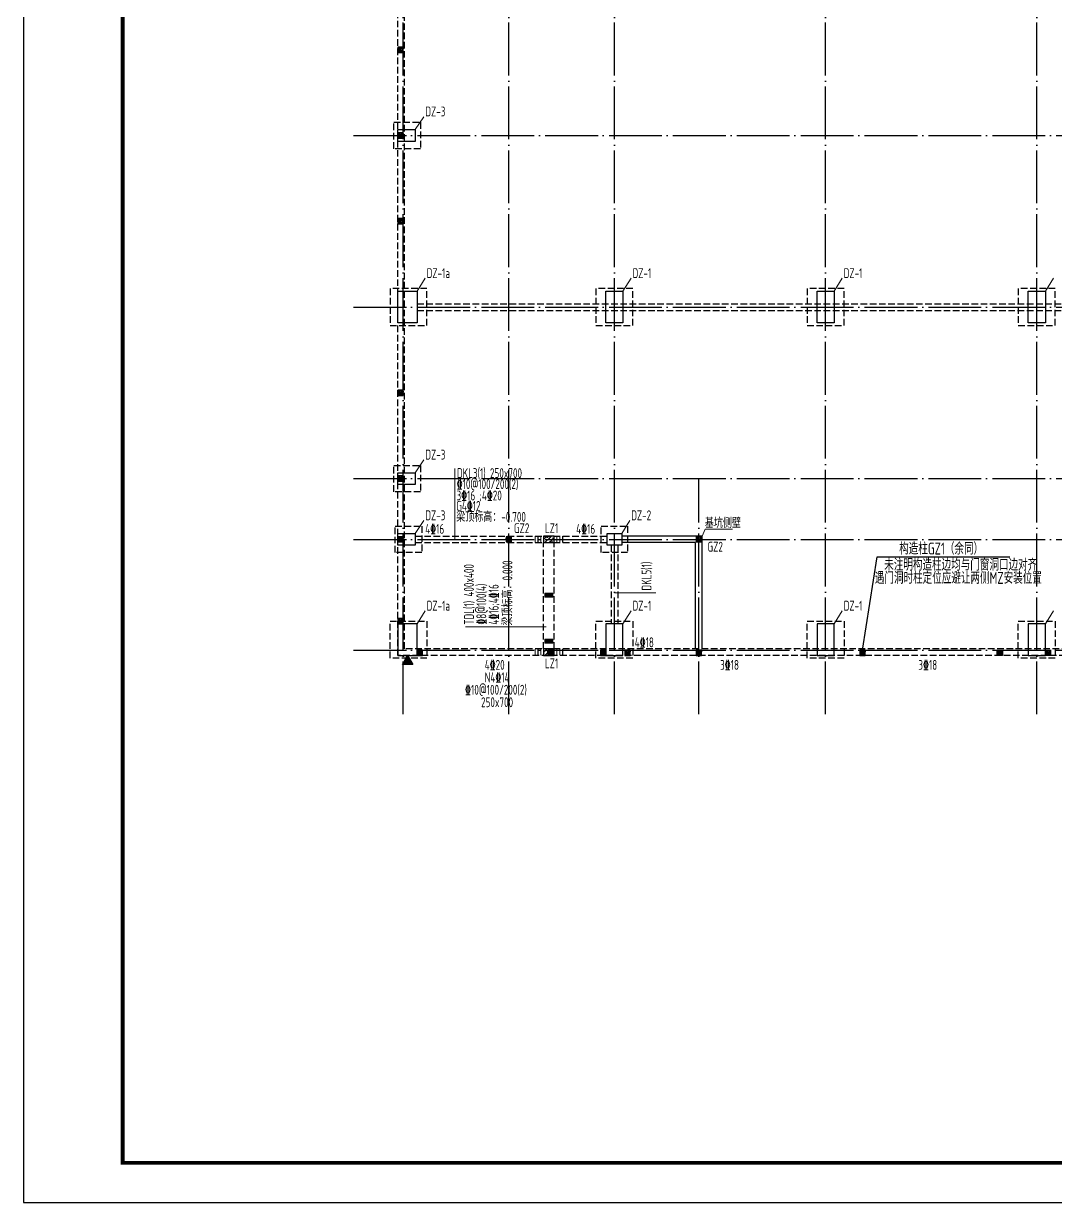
# Model space of a CAD drawing. Extents: x 19118 to 566552, y -1188739 to 92943.
# Drawn here: x 408902 to 447992, y -192636 to -147972 of the extents above; entities that cross this region are included whole.
import ezdxf

# ---------------------------------------------------------------- set-up
doc = ezdxf.new("R2010")
doc.units = 0
doc.header["$LTSCALE"] = 1000
doc.header["$MEASUREMENT"] = 0
for name, pattern in [('DASH', [0.35, 0.25, -0.1]), ('DASHDOT', [25.4, 12.7, -6.35, 0, -6.35]), ('DOTE', [2.42, 2, -0.2, 0.02, -0.2]), ('线型6', [8.75, 5, -1.25, 1.25, -1.25])]:
    doc.linetypes.add(name, pattern=pattern)
doc.layers.get('0').update_dxf_attribs({"linetype": 'CONTINUOUS'})
for name, color, linetype in [('1', 140, 'CONTINUOUS'), ('3T_WOOD', 21, 'CONTINUOUS'), ('A_DE_DETAIL_3', 144, 'CONTINUOUS'), ('DHX', 1, 'DASHDOT'), ('DOTE', 9, 'DOTE'), ('GZ', 3, 'CONTINUOUS'), ('PUB_TITLE', 4, 'CONTINUOUS'), ('WALL', 6, 'CONTINUOUS'), ('柱', 2, 'CONTINUOUS'), ('梁', 4, 'DASH')]:
    doc.layers.add(name, color=color, linetype=linetype)
for name, color, linetype, lineweight in [('111', 9, '线型6', 18), ('柱集中标注', 2, 'CONTINUOUS', 9), ('梁集中标注', 2, 'CONTINUOUS', 15)]:
    doc.layers.add(name, color=color, linetype=linetype, lineweight=lineweight)
doc.styles.add('TSSD_Rein', font='atssdeng.shx', dxfattribs={"width": 0.7, "bigfont": 'atssdchn.shx'})

msp = doc.modelspace()

# ---------------------------------------------------------------- hatches: boundary and pattern name
at = {"layer": '1', "lineweight": 5}
h = msp.add_hatch(dxfattribs=at)
h.set_pattern_fill('ANSI31', color=256, scale=10, style=0)
h.set_pattern_definition([(315, (355121.332, -80257.53), (-11.2253202, -11.2253202), [])])
h.paths.add_polyline_path([(428650.07, -169706.62), (428950.07, -169706.62), (428950.07, -169556.62), (428650.07, -169556.62)])
h = msp.add_hatch(dxfattribs=at)
h.set_pattern_fill('ANSI31', color=256, scale=10, style=0)
h.set_pattern_definition([(315, (355121.332, -82000.53), (-11.2253202, -11.2253202), [])])
h.paths.add_polyline_path([(428650.07, -171449.62), (428950.07, -171449.62), (428950.07, -171299.62), (428650.07, -171299.62)])
at = {"layer": '111'}
h = msp.add_hatch(dxfattribs=at)
h.set_pattern_fill('钢筋混凝土', color=256, scale=50, style=0)
h.set_pattern_definition([(45, (-7514.16, -97163.43), (-88.388348, 88.388348), []), (50, (-7514.16, -97163.43), (358.6301, -31.37607), [37.5, -412.5]), (355, (-7514.16, -97163.43), (-69.37567, 376.09607), [30, -330]), (100.4514, (-7484.28, -97166.04), (289.2547, 344.71977), [31.8701, -350.57106]), (46.1842, (-7514.16, -97063.43), (533.62052, -82.7595), [56.25, -618.75]), (96.6356, (-7469.7, -97070.33), (467.33135, 487.05894), [47.80514, -525.8565]), (351.1842, (-7514.16, -97063.43), (467.331, 487.0593), [45, -495]), (21, (-7464.16, -97088.43), (298.45353, -201.30945), [37.5, -412.5]), (326, (-7464.16, -97088.43), (121.65767, 362.57502), [30, -330]), (71.4514, (-7439.3, -97105.2), (420.11131, 161.26525), [31.8701, -350.57106]), (37.5, (-7514.16, -97163.43), (6.079928, 166.446927), [0, -326, 0, -335, 0, -331.25]), (7.5, (-7514.16, -97163.43), (131.53477, 197.205856), [0, -191, 0, -318.5, 0, -126.25]), (327.5, (-7625.66, -97163.43), (266.91122, -11.277436), [0, -125, 0, -390, 0, -517.5]), (317.5, (-7675.66, -97163.43), (291.59308, 50.05249), [0, -162.5, 0, -259, 0, -367.5])])
h.paths.add_polyline_path([(429000.07, -167388.12), (428600.07, -167388.12), (428600.07, -167638.12), (429000.07, -167638.12)])
h = msp.add_hatch(dxfattribs=at)
h.set_pattern_fill('钢筋混凝土', color=256, scale=50, style=0)
h.set_pattern_definition([(45, (-7514.16, -101438.43), (-88.388348, 88.388348), []), (50, (-7514.16, -101438.43), (358.6301, -31.37607), [37.5, -412.5]), (355, (-7514.16, -101438.43), (-69.37567, 376.09607), [30, -330]), (100.4514, (-7484.28, -101441.04), (289.2547, 344.71977), [31.8701, -350.57106]), (46.1842, (-7514.16, -101338.43), (533.62052, -82.7595), [56.25, -618.75]), (96.6356, (-7469.7, -101345.33), (467.33135, 487.05894), [47.80514, -525.8565]), (351.1842, (-7514.16, -101338.43), (467.331, 487.0593), [45, -495]), (21, (-7464.16, -101363.43), (298.45353, -201.30945), [37.5, -412.5]), (326, (-7464.16, -101363.43), (121.65767, 362.57502), [30, -330]), (71.4514, (-7439.3, -101380.2), (420.11131, 161.26525), [31.8701, -350.57106]), (37.5, (-7514.16, -101438.43), (6.079928, 166.446927), [0, -326, 0, -335, 0, -331.25]), (7.5, (-7514.16, -101438.43), (131.53477, 197.205856), [0, -191, 0, -318.5, 0, -126.25]), (327.5, (-7625.66, -101438.43), (266.91122, -11.277436), [0, -125, 0, -390, 0, -517.5]), (317.5, (-7675.66, -101438.43), (291.59308, 50.05249), [0, -162.5, 0, -259, 0, -367.5])])
h.paths.add_polyline_path([(429000.07, -171663.12), (428600.07, -171663.12), (428600.07, -171913.12), (429000.07, -171913.12)])
at = {"layer": 'DHX'}
msp.add_hatch(color=256, dxfattribs=at).paths.add_polyline_path([(423645.54, -172252.45), (423255.79, -172252.45), (423447.57, -171913.12)])
at = {"layer": 'GZ'}
h = msp.add_hatch(dxfattribs=at)
h.set_pattern_fill('钢筋混凝土', color=256, scale=20, style=0)
h.set_pattern_definition([(315, (369620.425, -73257.96), (-35.35534, -35.35534), []), (310, (369620.42, -73257.96), (143.45204, 12.55043), [15, -165]), (5, (369620.42, -73257.96), (-27.75027, -150.43843), [12, -132]), (259.5486, (369632.38, -73256.91), (115.70188, -137.8879), [12.74804, -140.22842]), (313.8158, (369620.42, -73297.96), (213.4482, 33.1038), [22.5, -247.5]), (263.3644, (369638.21, -73295.2), (186.93254, -194.82357), [19.12206, -210.3426]), (8.8158, (369620.42, -73297.96), (186.9324, -194.8237), [18, -198]), (339, (369640.42, -73287.96), (119.38141, 80.52378), [15, -165]), (34, (369640.42, -73287.96), (48.66307, -145.03), [12, -132]), (288.5486, (369650.37, -73281.25), (168.04453, -64.5061), [12.74804, -140.22842]), (322.5, (369620.425, -73257.96), (2.43197, -66.57877), [0, -130.4, 0, -134, 0, -132.5]), (352.5, (369620.425, -73257.96), (52.61391, -78.88234), [0, -76.4, 0, -127.4, 0, -50.5]), (32.5, (369575.825, -73257.96), (106.764487, 4.510974), [0, -50, 0, -156, 0, -207]), (42.5, (369555.825, -73257.96), (116.63723, -20.021), [0, -65, 0, -103.6, 0, -147])])
h.paths.add_polyline_path([(423085.07, -149063.12), (423285.07, -149063.12), (423285.07, -148863.12), (423085.07, -148863.12)])
h = msp.add_hatch(dxfattribs=at)
h.set_pattern_fill('钢筋混凝土', color=256, scale=20, style=0)
h.set_pattern_definition([(315, (369620.425, -76507.96), (-35.35534, -35.35534), []), (310, (369620.42, -76507.96), (143.45204, 12.55043), [15, -165]), (5, (369620.42, -76507.96), (-27.75027, -150.43843), [12, -132]), (259.5486, (369632.38, -76506.91), (115.70188, -137.8879), [12.74804, -140.22842]), (313.8158, (369620.42, -76547.96), (213.4482, 33.1038), [22.5, -247.5]), (263.3644, (369638.21, -76545.2), (186.93254, -194.82357), [19.12206, -210.3426]), (8.8158, (369620.42, -76547.96), (186.9324, -194.8237), [18, -198]), (339, (369640.42, -76537.96), (119.38141, 80.52378), [15, -165]), (34, (369640.42, -76537.96), (48.66307, -145.03), [12, -132]), (288.5486, (369650.37, -76531.25), (168.04453, -64.5061), [12.74804, -140.22842]), (322.5, (369620.425, -76507.96), (2.43197, -66.57877), [0, -130.4, 0, -134, 0, -132.5]), (352.5, (369620.425, -76507.96), (52.61391, -78.88234), [0, -76.4, 0, -127.4, 0, -50.5]), (32.5, (369575.825, -76507.96), (106.764487, 4.510974), [0, -50, 0, -156, 0, -207]), (42.5, (369555.825, -76507.96), (116.63723, -20.021), [0, -65, 0, -103.6, 0, -147])])
h.paths.add_polyline_path([(423085.07, -152313.12), (423285.07, -152313.12), (423285.07, -152113.12), (423085.07, -152113.12)])
h = msp.add_hatch(dxfattribs=at)
h.set_pattern_fill('钢筋混凝土', color=256, scale=20, style=0)
h.set_pattern_definition([(315, (369620.425, -79757.96), (-35.35534, -35.35534), []), (310, (369620.42, -79757.96), (143.45204, 12.55043), [15, -165]), (5, (369620.42, -79757.96), (-27.75027, -150.43843), [12, -132]), (259.5486, (369632.38, -79756.91), (115.70188, -137.8879), [12.74804, -140.22842]), (313.8158, (369620.42, -79797.96), (213.4482, 33.1038), [22.5, -247.5]), (263.3644, (369638.21, -79795.2), (186.93254, -194.82357), [19.12206, -210.3426]), (8.8158, (369620.42, -79797.96), (186.9324, -194.8237), [18, -198]), (339, (369640.42, -79787.96), (119.38141, 80.52378), [15, -165]), (34, (369640.42, -79787.96), (48.66307, -145.03), [12, -132]), (288.5486, (369650.37, -79781.25), (168.04453, -64.5061), [12.74804, -140.22842]), (322.5, (369620.425, -79757.96), (2.43197, -66.57877), [0, -130.4, 0, -134, 0, -132.5]), (352.5, (369620.425, -79757.96), (52.61391, -78.88234), [0, -76.4, 0, -127.4, 0, -50.5]), (32.5, (369575.825, -79757.96), (106.764487, 4.510974), [0, -50, 0, -156, 0, -207]), (42.5, (369555.825, -79757.96), (116.63723, -20.021), [0, -65, 0, -103.6, 0, -147])])
h.paths.add_polyline_path([(423085.07, -155563.12), (423285.07, -155563.12), (423285.07, -155363.12), (423085.07, -155363.12)])
h = msp.add_hatch(dxfattribs=at)
h.set_pattern_fill('钢筋混凝土', color=256, scale=20, style=0)
h.set_pattern_definition([(315, (369620.425, -86257.96), (-35.35534, -35.35534), []), (310, (369620.42, -86257.96), (143.45204, 12.55043), [15, -165]), (5, (369620.42, -86257.96), (-27.75027, -150.43843), [12, -132]), (259.5486, (369632.38, -86256.91), (115.70188, -137.8879), [12.74804, -140.22842]), (313.8158, (369620.42, -86297.96), (213.4482, 33.1038), [22.5, -247.5]), (263.3644, (369638.21, -86295.2), (186.93254, -194.82357), [19.12206, -210.3426]), (8.8158, (369620.42, -86297.96), (186.9324, -194.8237), [18, -198]), (339, (369640.42, -86287.96), (119.38141, 80.52378), [15, -165]), (34, (369640.42, -86287.96), (48.66307, -145.03), [12, -132]), (288.5486, (369650.37, -86281.25), (168.04453, -64.5061), [12.74804, -140.22842]), (322.5, (369620.425, -86257.96), (2.43197, -66.57877), [0, -130.4, 0, -134, 0, -132.5]), (352.5, (369620.425, -86257.96), (52.61391, -78.88234), [0, -76.4, 0, -127.4, 0, -50.5]), (32.5, (369575.825, -86257.96), (106.764487, 4.510974), [0, -50, 0, -156, 0, -207]), (42.5, (369555.825, -86257.96), (116.63723, -20.021), [0, -65, 0, -103.6, 0, -147])])
h.paths.add_polyline_path([(423085.07, -162063.12), (423285.07, -162063.12), (423285.07, -161863.12), (423085.07, -161863.12)])
h = msp.add_hatch(dxfattribs=at)
h.set_pattern_fill('钢筋混凝土', color=256, scale=20, style=0)
h.set_pattern_definition([(315, (369620.425, -89507.96), (-35.35534, -35.35534), []), (310, (369620.42, -89507.96), (143.45204, 12.55043), [15, -165]), (5, (369620.42, -89507.96), (-27.75027, -150.43843), [12, -132]), (259.5486, (369632.38, -89506.91), (115.70188, -137.8879), [12.74804, -140.22842]), (313.8158, (369620.42, -89547.96), (213.4482, 33.1038), [22.5, -247.5]), (263.3644, (369638.21, -89545.2), (186.93254, -194.82357), [19.12206, -210.3426]), (8.8158, (369620.42, -89547.96), (186.9324, -194.8237), [18, -198]), (339, (369640.42, -89537.96), (119.38141, 80.52378), [15, -165]), (34, (369640.42, -89537.96), (48.66307, -145.03), [12, -132]), (288.5486, (369650.37, -89531.25), (168.04453, -64.5061), [12.74804, -140.22842]), (322.5, (369620.425, -89507.96), (2.43197, -66.57877), [0, -130.4, 0, -134, 0, -132.5]), (352.5, (369620.425, -89507.96), (52.61391, -78.88234), [0, -76.4, 0, -127.4, 0, -50.5]), (32.5, (369575.825, -89507.96), (106.764487, 4.510974), [0, -50, 0, -156, 0, -207]), (42.5, (369555.825, -89507.96), (116.63723, -20.021), [0, -65, 0, -103.6, 0, -147])])
h.paths.add_polyline_path([(423085.07, -165313.12), (423285.07, -165313.12), (423285.07, -165113.12), (423085.07, -165113.12)])
h = msp.add_hatch(dxfattribs=at)
h.set_pattern_fill('钢筋混凝土', color=256, scale=20, style=0)
h.set_pattern_definition([(315, (369620.425, -91807.96), (-35.35534, -35.35534), []), (310, (369620.42, -91807.96), (143.45204, 12.55043), [15, -165]), (5, (369620.42, -91807.96), (-27.75027, -150.43843), [12, -132]), (259.5486, (369632.38, -91806.91), (115.70188, -137.8879), [12.74804, -140.22842]), (313.8158, (369620.42, -91847.96), (213.4482, 33.1038), [22.5, -247.5]), (263.3644, (369638.21, -91845.2), (186.93254, -194.82357), [19.12206, -210.3426]), (8.8158, (369620.42, -91847.96), (186.9324, -194.8237), [18, -198]), (339, (369640.42, -91837.96), (119.38141, 80.52378), [15, -165]), (34, (369640.42, -91837.96), (48.66307, -145.03), [12, -132]), (288.5486, (369650.37, -91831.25), (168.04453, -64.5061), [12.74804, -140.22842]), (322.5, (369620.425, -91807.96), (2.43197, -66.57877), [0, -130.4, 0, -134, 0, -132.5]), (352.5, (369620.425, -91807.96), (52.61391, -78.88234), [0, -76.4, 0, -127.4, 0, -50.5]), (32.5, (369575.825, -91807.96), (106.764487, 4.510974), [0, -50, 0, -156, 0, -207]), (42.5, (369555.825, -91807.96), (116.63723, -20.021), [0, -65, 0, -103.6, 0, -147])])
h.paths.add_polyline_path([(423085.07, -167613.12), (423285.07, -167613.12), (423285.07, -167413.12), (423085.07, -167413.12)])
h = msp.add_hatch(dxfattribs=at)
h.set_pattern_fill('钢筋混凝土', color=256, scale=20, style=0)
h.set_pattern_definition([(315, (373720.425, -91807.96), (-35.35534, -35.35534), []), (310, (373720.42, -91807.96), (143.45204, 12.55043), [15, -165]), (5, (373720.42, -91807.96), (-27.75027, -150.43843), [12, -132]), (259.5486, (373732.38, -91806.91), (115.70188, -137.8879), [12.74804, -140.22842]), (313.8158, (373720.42, -91847.96), (213.4482, 33.1038), [22.5, -247.5]), (263.3644, (373738.21, -91845.2), (186.93254, -194.82357), [19.12206, -210.3426]), (8.8158, (373720.42, -91847.96), (186.9324, -194.8237), [18, -198]), (339, (373740.42, -91837.96), (119.38141, 80.52378), [15, -165]), (34, (373740.42, -91837.96), (48.66307, -145.03), [12, -132]), (288.5486, (373750.37, -91831.25), (168.04453, -64.5061), [12.74804, -140.22842]), (322.5, (373720.425, -91807.96), (2.43197, -66.57877), [0, -130.4, 0, -134, 0, -132.5]), (352.5, (373720.425, -91807.96), (52.61391, -78.88234), [0, -76.4, 0, -127.4, 0, -50.5]), (32.5, (373675.825, -91807.96), (106.764487, 4.510974), [0, -50, 0, -156, 0, -207]), (42.5, (373655.825, -91807.96), (116.63723, -20.021), [0, -65, 0, -103.6, 0, -147])])
h.paths.add_polyline_path([(427185.07, -167613.12), (427385.07, -167613.12), (427385.07, -167413.12), (427185.07, -167413.12)])
h = msp.add_hatch(dxfattribs=at)
h.set_pattern_fill('钢筋混凝土', color=256, scale=20, style=0)
h.set_pattern_definition([(315, (380920.425, -91807.96), (-35.35534, -35.35534), []), (310, (380920.42, -91807.96), (143.45204, 12.55043), [15, -165]), (5, (380920.42, -91807.96), (-27.75027, -150.43843), [12, -132]), (259.5486, (380932.38, -91806.91), (115.70188, -137.8879), [12.74804, -140.22842]), (313.8158, (380920.42, -91847.96), (213.4482, 33.1038), [22.5, -247.5]), (263.3644, (380938.21, -91845.2), (186.93254, -194.82357), [19.12206, -210.3426]), (8.8158, (380920.42, -91847.96), (186.9324, -194.8237), [18, -198]), (339, (380940.42, -91837.96), (119.38141, 80.52378), [15, -165]), (34, (380940.42, -91837.96), (48.66307, -145.03), [12, -132]), (288.5486, (380950.37, -91831.25), (168.04453, -64.5061), [12.74804, -140.22842]), (322.5, (380920.425, -91807.96), (2.43197, -66.57877), [0, -130.4, 0, -134, 0, -132.5]), (352.5, (380920.425, -91807.96), (52.61391, -78.88234), [0, -76.4, 0, -127.4, 0, -50.5]), (32.5, (380875.825, -91807.96), (106.764487, 4.510974), [0, -50, 0, -156, 0, -207]), (42.5, (380855.825, -91807.96), (116.63723, -20.021), [0, -65, 0, -103.6, 0, -147])])
h.paths.add_polyline_path([(434385.07, -167613.12), (434585.07, -167613.12), (434585.07, -167413.12), (434385.07, -167413.12)])
h = msp.add_hatch(dxfattribs=at)
h.set_pattern_fill('钢筋混凝土', color=256, scale=20, style=0)
h.set_pattern_definition([(315, (369620.425, -94907.96), (-35.35534, -35.35534), []), (310, (369620.42, -94907.96), (143.45204, 12.55043), [15, -165]), (5, (369620.42, -94907.96), (-27.75027, -150.43843), [12, -132]), (259.5486, (369632.38, -94906.91), (115.70188, -137.8879), [12.74804, -140.22842]), (313.8158, (369620.42, -94947.96), (213.4482, 33.1038), [22.5, -247.5]), (263.3644, (369638.21, -94945.2), (186.93254, -194.82357), [19.12206, -210.3426]), (8.8158, (369620.42, -94947.96), (186.9324, -194.8237), [18, -198]), (339, (369640.42, -94937.96), (119.38141, 80.52378), [15, -165]), (34, (369640.42, -94937.96), (48.66307, -145.03), [12, -132]), (288.5486, (369650.37, -94931.25), (168.04453, -64.5061), [12.74804, -140.22842]), (322.5, (369620.425, -94907.96), (2.43197, -66.57877), [0, -130.4, 0, -134, 0, -132.5]), (352.5, (369620.425, -94907.96), (52.61391, -78.88234), [0, -76.4, 0, -127.4, 0, -50.5]), (32.5, (369575.825, -94907.96), (106.764487, 4.510974), [0, -50, 0, -156, 0, -207]), (42.5, (369555.825, -94907.96), (116.63723, -20.021), [0, -65, 0, -103.6, 0, -147])])
h.paths.add_polyline_path([(423085.07, -170713.12), (423285.07, -170713.12), (423285.07, -170513.12), (423085.07, -170513.12)])
h = msp.add_hatch(dxfattribs=at)
h.set_pattern_fill('钢筋混凝土', color=256, scale=20, style=0)
h.set_pattern_definition([(315, (370345.425, -96107.96), (-35.35534, -35.35534), []), (310, (370345.42, -96107.96), (143.45204, 12.55043), [15, -165]), (5, (370345.42, -96107.96), (-27.75027, -150.43843), [12, -132]), (259.5486, (370357.38, -96106.91), (115.70188, -137.8879), [12.74804, -140.22842]), (313.8158, (370345.42, -96147.96), (213.4482, 33.1038), [22.5, -247.5]), (263.3644, (370363.21, -96145.2), (186.93254, -194.82357), [19.12206, -210.3426]), (8.8158, (370345.42, -96147.96), (186.9324, -194.8237), [18, -198]), (339, (370365.42, -96137.96), (119.38141, 80.52378), [15, -165]), (34, (370365.42, -96137.96), (48.66307, -145.03), [12, -132]), (288.5486, (370375.37, -96131.25), (168.04453, -64.5061), [12.74804, -140.22842]), (322.5, (370345.425, -96107.96), (2.43197, -66.57877), [0, -130.4, 0, -134, 0, -132.5]), (352.5, (370345.425, -96107.96), (52.61391, -78.88234), [0, -76.4, 0, -127.4, 0, -50.5]), (32.5, (370300.825, -96107.96), (106.764487, 4.510974), [0, -50, 0, -156, 0, -207]), (42.5, (370280.825, -96107.96), (116.63723, -20.021), [0, -65, 0, -103.6, 0, -147])])
h.paths.add_polyline_path([(423810.07, -171913.12), (424010.07, -171913.12), (424010.07, -171713.12), (423810.07, -171713.12)])
h = msp.add_hatch(dxfattribs=at)
h.set_pattern_fill('钢筋混凝土', color=256, scale=20, style=0)
h.set_pattern_definition([(315, (375295.425, -96107.96), (-35.35534, -35.35534), []), (310, (375295.42, -96107.96), (143.45204, 12.55043), [15, -165]), (5, (375295.42, -96107.96), (-27.75027, -150.43843), [12, -132]), (259.5486, (375307.38, -96106.91), (115.70188, -137.8879), [12.74804, -140.22842]), (313.8158, (375295.42, -96147.96), (213.4482, 33.1038), [22.5, -247.5]), (263.3644, (375313.21, -96145.2), (186.93254, -194.82357), [19.12206, -210.3426]), (8.8158, (375295.42, -96147.96), (186.9324, -194.8237), [18, -198]), (339, (375315.42, -96137.96), (119.38141, 80.52378), [15, -165]), (34, (375315.42, -96137.96), (48.66307, -145.03), [12, -132]), (288.5486, (375325.37, -96131.25), (168.04453, -64.5061), [12.74804, -140.22842]), (322.5, (375295.425, -96107.96), (2.43197, -66.57877), [0, -130.4, 0, -134, 0, -132.5]), (352.5, (375295.425, -96107.96), (52.61391, -78.88234), [0, -76.4, 0, -127.4, 0, -50.5]), (32.5, (375250.825, -96107.96), (106.764487, 4.510974), [0, -50, 0, -156, 0, -207]), (42.5, (375230.825, -96107.96), (116.63723, -20.021), [0, -65, 0, -103.6, 0, -147])])
h.paths.add_polyline_path([(428760.07, -171913.12), (428960.07, -171913.12), (428960.07, -171713.12), (428760.07, -171713.12)])
h = msp.add_hatch(dxfattribs=at)
h.set_pattern_fill('钢筋混凝土', color=256, scale=20, style=0)
h.set_pattern_definition([(315, (377295.425, -96107.96), (-35.35534, -35.35534), []), (310, (377295.42, -96107.96), (143.45204, 12.55043), [15, -165]), (5, (377295.42, -96107.96), (-27.75027, -150.43843), [12, -132]), (259.5486, (377307.38, -96106.91), (115.70188, -137.8879), [12.74804, -140.22842]), (313.8158, (377295.42, -96147.96), (213.4482, 33.1038), [22.5, -247.5]), (263.3644, (377313.21, -96145.2), (186.93254, -194.82357), [19.12206, -210.3426]), (8.8158, (377295.42, -96147.96), (186.9324, -194.8237), [18, -198]), (339, (377315.42, -96137.96), (119.38141, 80.52378), [15, -165]), (34, (377315.42, -96137.96), (48.66307, -145.03), [12, -132]), (288.5486, (377325.37, -96131.25), (168.04453, -64.5061), [12.74804, -140.22842]), (322.5, (377295.425, -96107.96), (2.43197, -66.57877), [0, -130.4, 0, -134, 0, -132.5]), (352.5, (377295.425, -96107.96), (52.61391, -78.88234), [0, -76.4, 0, -127.4, 0, -50.5]), (32.5, (377250.825, -96107.96), (106.764487, 4.510974), [0, -50, 0, -156, 0, -207]), (42.5, (377230.825, -96107.96), (116.63723, -20.021), [0, -65, 0, -103.6, 0, -147])])
h.paths.add_polyline_path([(430760.07, -171913.12), (430960.07, -171913.12), (430960.07, -171713.12), (430760.07, -171713.12)])
h = msp.add_hatch(dxfattribs=at)
h.set_pattern_fill('钢筋混凝土', color=256, scale=20, style=0)
h.set_pattern_definition([(315, (378220.425, -96107.96), (-35.35534, -35.35534), []), (310, (378220.42, -96107.96), (143.45204, 12.55043), [15, -165]), (5, (378220.42, -96107.96), (-27.75027, -150.43843), [12, -132]), (259.5486, (378232.38, -96106.91), (115.70188, -137.8879), [12.74804, -140.22842]), (313.8158, (378220.42, -96147.96), (213.4482, 33.1038), [22.5, -247.5]), (263.3644, (378238.21, -96145.2), (186.93254, -194.82357), [19.12206, -210.3426]), (8.8158, (378220.42, -96147.96), (186.9324, -194.8237), [18, -198]), (339, (378240.42, -96137.96), (119.38141, 80.52378), [15, -165]), (34, (378240.42, -96137.96), (48.66307, -145.03), [12, -132]), (288.5486, (378250.37, -96131.25), (168.04453, -64.5061), [12.74804, -140.22842]), (322.5, (378220.425, -96107.96), (2.43197, -66.57877), [0, -130.4, 0, -134, 0, -132.5]), (352.5, (378220.425, -96107.96), (52.61391, -78.88234), [0, -76.4, 0, -127.4, 0, -50.5]), (32.5, (378175.825, -96107.96), (106.764487, 4.510974), [0, -50, 0, -156, 0, -207]), (42.5, (378155.825, -96107.96), (116.63723, -20.021), [0, -65, 0, -103.6, 0, -147])])
h.paths.add_polyline_path([(431685.07, -171913.12), (431885.07, -171913.12), (431885.07, -171713.12), (431685.07, -171713.12)])
h = msp.add_hatch(dxfattribs=at)
h.set_pattern_fill('钢筋混凝土', color=256, scale=20, style=0)
h.set_pattern_definition([(315, (380920.425, -96107.96), (-35.35534, -35.35534), []), (310, (380920.42, -96107.96), (143.45204, 12.55043), [15, -165]), (5, (380920.42, -96107.96), (-27.75027, -150.43843), [12, -132]), (259.5486, (380932.38, -96106.91), (115.70188, -137.8879), [12.74804, -140.22842]), (313.8158, (380920.42, -96147.96), (213.4482, 33.1038), [22.5, -247.5]), (263.3644, (380938.21, -96145.2), (186.93254, -194.82357), [19.12206, -210.3426]), (8.8158, (380920.42, -96147.96), (186.9324, -194.8237), [18, -198]), (339, (380940.42, -96137.96), (119.38141, 80.52378), [15, -165]), (34, (380940.42, -96137.96), (48.66307, -145.03), [12, -132]), (288.5486, (380950.37, -96131.25), (168.04453, -64.5061), [12.74804, -140.22842]), (322.5, (380920.425, -96107.96), (2.43197, -66.57877), [0, -130.4, 0, -134, 0, -132.5]), (352.5, (380920.425, -96107.96), (52.61391, -78.88234), [0, -76.4, 0, -127.4, 0, -50.5]), (32.5, (380875.825, -96107.96), (106.764487, 4.510974), [0, -50, 0, -156, 0, -207]), (42.5, (380855.825, -96107.96), (116.63723, -20.021), [0, -65, 0, -103.6, 0, -147])])
h.paths.add_polyline_path([(434385.07, -171913.12), (434585.07, -171913.12), (434585.07, -171713.12), (434385.07, -171713.12)])
h = msp.add_hatch(dxfattribs=at)
h.set_pattern_fill('钢筋混凝土', color=256, scale=20, style=0)
h.set_pattern_definition([(315, (387120.35, -96107.96), (-35.35534, -35.35534), []), (310, (387120.35, -96107.96), (143.45204, 12.55043), [15, -165]), (5, (387120.35, -96107.96), (-27.75027, -150.43843), [12, -132]), (259.5486, (387132.3, -96106.91), (115.70188, -137.8879), [12.74804, -140.22842]), (313.8158, (387120.35, -96147.96), (213.4482, 33.1038), [22.5, -247.5]), (263.3644, (387138.14, -96145.2), (186.93254, -194.82357), [19.12206, -210.3426]), (8.8158, (387120.35, -96147.96), (186.9324, -194.8237), [18, -198]), (339, (387140.35, -96137.96), (119.38141, 80.52378), [15, -165]), (34, (387140.35, -96137.96), (48.66307, -145.03), [12, -132]), (288.5486, (387150.3, -96131.25), (168.04453, -64.5061), [12.74804, -140.22842]), (322.5, (387120.35, -96107.96), (2.43197, -66.57877), [0, -130.4, 0, -134, 0, -132.5]), (352.5, (387120.35, -96107.96), (52.61391, -78.88234), [0, -76.4, 0, -127.4, 0, -50.5]), (32.5, (387075.75, -96107.96), (106.764487, 4.510974), [0, -50, 0, -156, 0, -207]), (42.5, (387055.75, -96107.96), (116.63723, -20.021), [0, -65, 0, -103.6, 0, -147])])
h.paths.add_polyline_path([(440584.99, -171913.12), (440784.99, -171913.12), (440784.99, -171713.12), (440584.99, -171713.12)])
h = msp.add_hatch(dxfattribs=at)
h.set_pattern_fill('钢筋混凝土', color=256, scale=20, style=0)
h.set_pattern_definition([(225, (499449.75, -96107.96), (35.35534, -35.35534), []), (230, (499449.75, -96107.96), (-143.45204, 12.55043), [15, -165]), (175, (499449.75, -96107.96), (27.75027, -150.43843), [12, -132]), (280.4514, (499437.8, -96106.91), (-115.70188, -137.8879), [12.74804, -140.22842]), (226.1842, (499449.75, -96147.96), (-213.4482, 33.1038), [22.5, -247.5]), (276.6356, (499431.96, -96145.2), (-186.93254, -194.82357), [19.12206, -210.3426]), (171.1842, (499449.75, -96147.96), (-186.9324, -194.8237), [18, -198]), (201, (499429.75, -96137.96), (-119.38141, 80.52378), [15, -165]), (146, (499429.75, -96137.96), (-48.66307, -145.03), [12, -132]), (251.4514, (499419.8, -96131.25), (-168.04453, -64.5061), [12.74804, -140.22842]), (217.5, (499449.75, -96107.96), (-2.43197, -66.57877), [0, -130.4, 0, -134, 0, -132.5]), (187.5, (499449.75, -96107.96), (-52.61391, -78.88234), [0, -76.4, 0, -127.4, 0, -50.5]), (147.5, (499494.35, -96107.96), (-106.764487, 4.510974), [0, -50, 0, -156, 0, -207]), (137.5, (499514.35, -96107.96), (-116.63723, -20.021), [0, -65, 0, -103.6, 0, -147])])
h.paths.add_polyline_path([(445985.11, -171913.12), (445785.11, -171913.12), (445785.11, -171713.12), (445985.11, -171713.12)])
h = msp.add_hatch(dxfattribs=at)
h.set_pattern_fill('钢筋混凝土', color=256, scale=20, style=0)
h.set_pattern_definition([(225, (501274.71, -96107.96), (35.35534, -35.35534), []), (230, (501274.71, -96107.96), (-143.45204, 12.55043), [15, -165]), (175, (501274.71, -96107.96), (27.75027, -150.43843), [12, -132]), (280.4514, (501262.76, -96106.91), (-115.70188, -137.8879), [12.74804, -140.22842]), (226.1842, (501274.71, -96147.96), (-213.4482, 33.1038), [22.5, -247.5]), (276.6356, (501256.92, -96145.2), (-186.93254, -194.82357), [19.12206, -210.3426]), (171.1842, (501274.7, -96147.96), (-186.9324, -194.8237), [18, -198]), (201, (501254.71, -96137.96), (-119.38141, 80.52378), [15, -165]), (146, (501254.71, -96137.96), (-48.66307, -145.03), [12, -132]), (251.4514, (501244.76, -96131.25), (-168.04453, -64.5061), [12.74804, -140.22842]), (217.5, (501274.71, -96107.96), (-2.43197, -66.57877), [0, -130.4, 0, -134, 0, -132.5]), (187.5, (501274.71, -96107.96), (-52.61391, -78.88234), [0, -76.4, 0, -127.4, 0, -50.5]), (147.5, (501319.31, -96107.96), (-106.764487, 4.510974), [0, -50, 0, -156, 0, -207]), (137.5, (501339.31, -96107.96), (-116.63723, -20.021), [0, -65, 0, -103.6, 0, -147])])
h.paths.add_polyline_path([(447810.07, -171913.12), (447610.07, -171913.12), (447610.07, -171713.12), (447810.07, -171713.12)])

# ---------------------------------------------------------------- linework, layer by layer
at = {"color": 4, "linetype": 'DASH'}
for p, q in [((428600.07, -171663.12), (428600.07, -167638.12)), ((429000.07, -171663.12), (429000.07, -167638.12))]:
    msp.add_line(p, q, dxfattribs=at)
at = {"layer": '1', "lineweight": 5}
for points in [[(428650.07, -169706.62), (428950.07, -169706.62), (428950.07, -169556.62), (428650.07, -169556.62)], [(428650.07, -171449.62), (428950.07, -171449.62), (428950.07, -171299.62), (428650.07, -171299.62)]]:
    msp.add_lwpolyline(points, close=True, dxfattribs=at)
at = {"layer": '3T_WOOD', "color": 1, "const_width": 40}
for points in [[(428278, -167388.12), (428278, -167638.12)], [(428389.36, -167388.12), (428389.36, -167638.12)], [(428499.53, -167388.12), (428499.53, -167638.12)], [(429102.55, -167388.12), (429102.55, -167638.12)], [(429212.71, -167388.12), (429212.71, -167638.12)], [(429324.07, -167388.12), (429324.07, -167638.12)], [(428278, -171663.12), (428278, -171913.12)], [(428389.36, -171663.12), (428389.36, -171913.12)], [(428499.53, -171663.12), (428499.53, -171913.12)], [(429102.55, -171663.12), (429102.55, -171913.12)], [(429212.71, -171663.12), (429212.71, -171913.12)], [(429324.07, -171663.12), (429324.07, -171913.12)]]:
    msp.add_lwpolyline(points, dxfattribs=at)
at = {"layer": 'A_DE_DETAIL_3', "linetype": 'DASH'}
for points in [[(422935.07, -151713.12), (423935.07, -151713.12), (423935.07, -152713.12), (422935.07, -152713.12)], [(422785.07, -159413.12), (424185.07, -159413.12), (424185.07, -158013.12), (422785.07, -158013.12)], [(430585.07, -159413.12), (431985.07, -159413.12), (431985.07, -158013.12), (430585.07, -158013.12)], [(438585.07, -159413.12), (439985.07, -159413.12), (439985.07, -158013.12), (438585.07, -158013.12)], [(446585.07, -159413.12), (447985.07, -159413.12), (447985.07, -158013.12), (446585.07, -158013.12)], [(422935.07, -164713.12), (423935.07, -164713.12), (423935.07, -165713.12), (422935.07, -165713.12)], [(422985.07, -167013.12), (423985.07, -167013.12), (423985.07, -168013.12), (422985.07, -168013.12)], [(430785.07, -167013.12), (431785.07, -167013.12), (431785.07, -168013.12), (430785.07, -168013.12)], [(422785.07, -170613.12), (424185.07, -170613.12), (424185.07, -172013.12), (422785.07, -172013.12)], [(430585.07, -170613.12), (431985.07, -170613.12), (431985.07, -172013.12), (430585.07, -172013.12)], [(438585.07, -170613.12), (439985.07, -170613.12), (439985.07, -172013.12), (438585.07, -172013.12)], [(446585.07, -170613.12), (447985.07, -170613.12), (447985.07, -172013.12), (446585.07, -172013.12)]]:
    msp.add_lwpolyline(points, close=True, dxfattribs=at)
at = {"layer": 'DHX'}
msp.add_lwpolyline([(423645.54, -172252.45), (423255.79, -172252.45), (423447.57, -171913.12)], close=True, dxfattribs=at)
at = {"layer": 'DOTE', "color": 8}
for p, q in [((423285.07, -174135.65), (423285.07, -118286.09)), ((427285.07, -174135.65), (427285.07, -118286.09)), ((431285.07, -174135.65), (431285.07, -118286.09)), ((439285.07, -174135.65), (439285.07, -118286.09)), ((447285.07, -174135.65), (447285.07, -118286.09)), ((421403.55, -152213.12), (529940.81, -152213.12)), ((421403.55, -158713.12), (529940.81, -158713.12)), ((421403.55, -165213.12), (529940.81, -165213.12)), ((434485.07, -174135.65), (434485.07, -165213.12)), ((421403.55, -167513.12), (529940.81, -167513.12)), ((421403.55, -171713.12), (529940.81, -171713.12))]:
    msp.add_line(p, q, dxfattribs=at)
at = {"layer": 'GZ'}
for points in [[(423085.07, -149063.12), (423285.07, -149063.12), (423285.07, -148863.12), (423085.07, -148863.12)], [(423085.07, -152313.12), (423285.07, -152313.12), (423285.07, -152113.12), (423085.07, -152113.12)], [(423085.07, -155563.12), (423285.07, -155563.12), (423285.07, -155363.12), (423085.07, -155363.12)], [(423085.07, -162063.12), (423285.07, -162063.12), (423285.07, -161863.12), (423085.07, -161863.12)], [(423085.07, -165313.12), (423285.07, -165313.12), (423285.07, -165113.12), (423085.07, -165113.12)], [(423085.07, -167613.12), (423285.07, -167613.12), (423285.07, -167413.12), (423085.07, -167413.12)], [(427185.07, -167613.12), (427385.07, -167613.12), (427385.07, -167413.12), (427185.07, -167413.12)], [(434385.07, -167613.12), (434585.07, -167613.12), (434585.07, -167413.12), (434385.07, -167413.12)], [(423085.07, -170713.12), (423285.07, -170713.12), (423285.07, -170513.12), (423085.07, -170513.12)], [(423810.07, -171913.12), (424010.07, -171913.12), (424010.07, -171713.12), (423810.07, -171713.12)], [(428760.07, -171913.12), (428960.07, -171913.12), (428960.07, -171713.12), (428760.07, -171713.12)], [(430760.07, -171913.12), (430960.07, -171913.12), (430960.07, -171713.12), (430760.07, -171713.12)], [(431685.07, -171913.12), (431885.07, -171913.12), (431885.07, -171713.12), (431685.07, -171713.12)], [(434385.07, -171913.12), (434585.07, -171913.12), (434585.07, -171713.12), (434385.07, -171713.12)], [(440584.99, -171913.12), (440784.99, -171913.12), (440784.99, -171713.12), (440584.99, -171713.12)], [(445985.11, -171913.12), (445785.11, -171913.12), (445785.11, -171713.12), (445985.11, -171713.12)], [(447810.07, -171913.12), (447610.07, -171913.12), (447610.07, -171713.12), (447810.07, -171713.12)]]:
    msp.add_lwpolyline(points, close=True, dxfattribs=at)
msp.add_lwpolyline([(440685, -171713.12), (441243.99, -168174.38), (446259.73, -168174.38)], dxfattribs=at)
at = {"layer": 'PUB_TITLE'}
msp.add_lwpolyline([(408902.49, -192635.97), (566552.49, -192635.97), (566552.49, -103535.97), (408902.49, -103535.97)], close=True, dxfattribs=at)
at = {"layer": 'PUB_TITLE', "const_width": 150}
msp.add_lwpolyline([(412652.49, -191135.97), (565052.49, -191135.97), (565052.49, -105035.97), (412652.49, -105035.97)], close=True, dxfattribs=at)
at = {"layer": 'WALL'}
for points in [[(434610.07, -171663.12), (434610.07, -167388.12), (431560.07, -167388.12)], [(434360.07, -171663.12), (434360.07, -167638.12), (431560.07, -167638.12)]]:
    msp.add_lwpolyline(points, dxfattribs=at)
at = {"layer": '柱'}
for points in [[(423085.07, -151988.12), (423735.07, -151988.12), (423735.07, -152438.12), (423085.07, -152438.12)], [(423085.07, -158113.12), (423810.07, -158113.12), (423810.07, -159313.12), (423085.07, -159313.12)], [(430960.07, -158113.12), (431610.07, -158113.12), (431610.07, -159313.12), (430960.07, -159313.12)], [(438960.07, -158113.12), (439610.07, -158113.12), (439610.07, -159313.12), (438960.07, -159313.12)], [(446960.07, -158113.12), (447610.07, -158113.12), (447610.07, -159313.12), (446960.07, -159313.12)], [(423085.07, -164988.12), (423735.07, -164988.12), (423735.07, -165438.12), (423085.07, -165438.12)], [(423085.07, -167288.12), (423735.07, -167288.12), (423735.07, -167738.12), (423085.07, -167738.12)], [(429000.07, -167388.12), (428600.07, -167388.12), (428600.07, -167638.12), (429000.07, -167638.12)], [(431010.07, -167288.12), (431560.07, -167288.12), (431560.07, -167738.12), (431010.07, -167738.12)], [(423085.07, -171913.12), (423810.07, -171913.12), (423810.07, -170713.12), (423085.07, -170713.12)], [(430960.07, -171913.12), (431610.07, -171913.12), (431610.07, -170713.12), (430960.07, -170713.12)], [(438960.07, -171913.12), (439610.07, -171913.12), (439610.07, -170713.12), (438960.07, -170713.12)], [(446960.07, -171913.12), (447610.07, -171913.12), (447610.07, -170713.12), (446960.07, -170713.12)], [(429000.07, -171663.12), (428600.07, -171663.12), (428600.07, -171913.12), (429000.07, -171913.12)]]:
    msp.add_lwpolyline(points, close=True, dxfattribs=at)
at = {"layer": '柱集中标注'}
for p, q in [((423735.06, -151988.12), (424068.01, -151499.1)), ((423810.07, -158113.12), (424118.02, -157624.1)), ((431610.07, -158113.12), (431918.02, -157624.1)), ((439610.07, -158113.12), (439918.02, -157624.1)), ((447610.07, -158113.12), (447918.02, -157624.1)), ((423735.06, -164988.12), (424068.01, -164499.1)), ((423735.07, -167288.12), (424068.02, -166799.1)), ((431560.06, -167288.12), (431868.02, -166799.1)), ((423810.06, -170713.12), (424118.02, -170224.1)), ((431610.06, -170713.12), (431918.02, -170224.1)), ((439610.06, -170713.12), (439918.02, -170224.1)), ((447610.06, -170713.12), (447918.02, -170224.1))]:
    msp.add_line(p, q, dxfattribs=at)
at = {"layer": '梁'}
for p, q in [((423810.07, -158588.12), (526760.07, -158588.12)), ((423810.07, -158838.12), (526760.07, -158838.12)), ((423735.07, -167388.12), (431010.07, -167388.12)), ((423735.07, -167638.12), (431010.07, -167638.12)), ((431160.07, -167738.12), (431160.07, -170713.12)), ((431410.07, -167738.12), (431410.07, -170713.12))]:
    msp.add_line(p, q, dxfattribs=at)
for points in [[(423085.07, -119513.12), (527485.07, -119513.12), (527485.07, -171913.12), (423085.07, -171913.12)], [(423335.07, -119763.12), (527235.07, -119763.12), (527235.07, -171663.12), (423335.07, -171663.12)]]:
    msp.add_lwpolyline(points, close=True, dxfattribs=at)
at = {"layer": '梁集中标注'}
for p, q in [((425233.34, -167513.12), (425233.34, -164825.58, -123.41)), ((432854.94, -169540.86, -2.95), (431285.07, -169540.86)), ((425646.76, -170822.89), (428705.9, -170822.89))]:
    msp.add_line(p, q, dxfattribs=at)
msp.add_lwpolyline([(435759.12, -167121.82), (434728.12, -167121.82), (434610.07, -167388.12)], dxfattribs=at)

# ---------------------------------------------------------------- texts
at = {"layer": 'GZ', "style": 'TSSD_Rein', "width": 0.7}
for s, p in [('构造柱GZ1（余同）', (442073.88, -168088.39)), ('未注明构造柱边均与门窗洞口边对齐', (441505.91, -168700.07)), ('遇门洞时柱定位应避让两侧MZ安装位置', (441151.55, -169199.38))]:
    msp.add_text(s, height=450, dxfattribs=at).set_placement(p)
at = {"layer": 'WALL', "style": 'TSSD_Rein', "width": 0.7}
msp.add_text('梁顶标高：-0.700', height=375, dxfattribs=at).set_placement((425293.5, -166848.97, -139.68))
msp.add_text('梁顶标高：0.000', height=375, rotation=90, dxfattribs=at).set_placement((427418.45, -170777.87))
at = {"layer": '柱集中标注', "style": 'TSSD_Rein', "width": 0.7}
for s, p in [('DZ-3', (424121.31, -151490.63)), ('DZ-1a', (424171.31, -157615.63)), ('DZ-1', (431971.31, -157615.63)), ('DZ-1', (439971.31, -157615.63)), ('DZ-3', (424121.31, -164490.63)), ('DZ-3', (424121.31, -166790.63)), ('DZ-2', (431921.31, -166790.63)), ('DZ-1a', (424171.31, -170215.63)), ('DZ-1', (431971.31, -170215.63)), ('DZ-1', (439971.31, -170215.63))]:
    msp.add_text(s, height=375, dxfattribs=at).set_placement(p)
at = {"layer": '梁集中标注', "style": 'TSSD_Rein', "width": 0.7}
for s, p in [('DKL3(1) 250x700', (425320.87, -165191.01, -139.68)), ('%%13210@100/200(2)', (425307.94, -165607.49, -139.68)), ('3%%13216 ;4%%13220', (425303.8, -166039.57, -139.68)), ('G4%%13212', (425293.5, -166432.42, -139.68)), ('4%%13216', (424117.69, -167304.68)), ('GZ2', (427480.68, -167277.8)), ('LZ1', (428654.26, -167277.8)), ('4%%13216', (429836.53, -167304.68)), ('基坑侧壁', (434711.4, -167078.16, -151)), ('GZ2', (434812.27, -167981.46)), ('4%%13218 ', (432053.68, -171603.09)), ('4%%13220', (426371.3, -172457.13, -139.68)), ('LZ1', (428654.26, -172400.69)), ('3%%13218', (435288.6, -172457.13, -139.68)), ('3%%13218', (442797.45, -172457.13, -139.68)), ('N4%%13214', (426371.3, -172930.77, -139.68)), ('%%13210@100/200(2)', (425627.95, -173399.39, -139.68)), ('250x700', (426233.46, -173872.86, -139.68))]:
    msp.add_text(s, height=375, dxfattribs=at).set_placement(p)
for s, p in [('DKL5(1) ', (432688.39, -169453.32, -146.87)), ('TDL(1) 400x400', (425961.85, -170746.4)), ('%%1328@100(4)', (426430.6, -170746.4)), ('4%%13216;4%%13216', (426899.35, -170746.4))]:
    msp.add_text(s, height=375, rotation=90, dxfattribs=at).set_placement(p)

doc.saveas('drawing.dxf')
